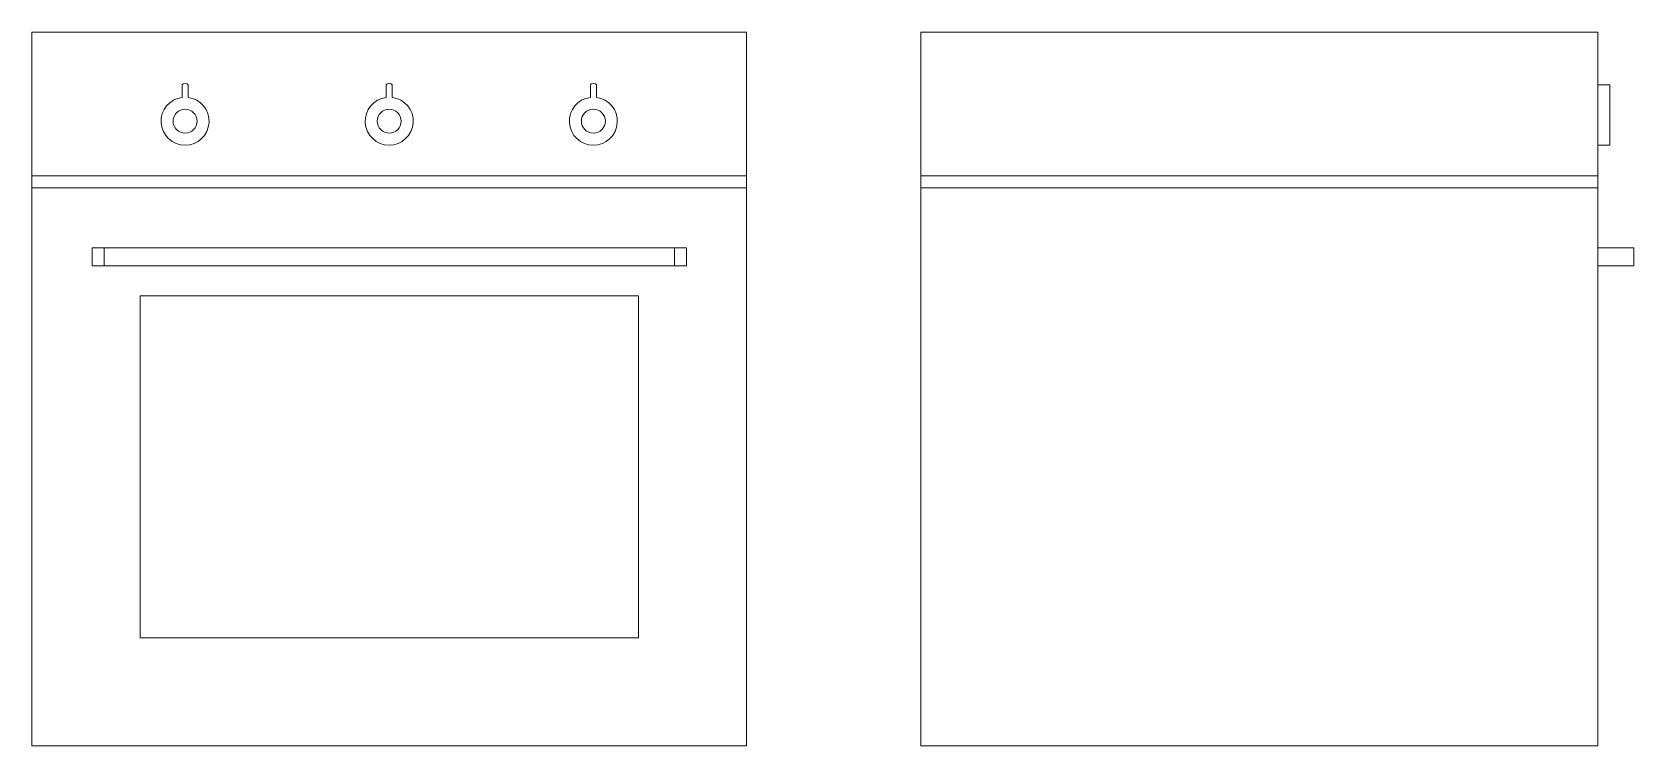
# Model space of a CAD drawing. Header units: millimetres. Extents: x 2429 to 2562, y 1554 to 1614.
import ezdxf

# ---------------------------------------------------------------- set-up
doc = ezdxf.new("R2010")
doc.units = ezdxf.units.MM
doc.layers.add('A-FURN', color=8, linetype='Continuous', lineweight=18)

msp = doc.modelspace()

# ---------------------------------------------------------------- linework, layer by layer
at = {"layer": 'A-FURN'}
for p, q in [((2441.2, 1609.23), (2441.2, 1608.2)), ((2441.7, 1608.2), (2441.7, 1609.23)), ((2458.2, 1609.23), (2458.2, 1608.2)), ((2458.7, 1608.2), (2458.7, 1609.23)), ((2475.2, 1609.23), (2475.2, 1608.2)), ((2475.7, 1608.2), (2475.7, 1609.23)), ((2433.7, 1595.64), (2483.2, 1595.64)), ((2434.7, 1594.14), (2434.7, 1595.64)), ((2482.2, 1594.14), (2482.2, 1595.64)), ((2562.11, 1595.64), (2559.11, 1595.64)), ((2433.7, 1594.14), (2434.7, 1594.14)), ((2483.2, 1594.14), (2482.2, 1594.14)), ((2437.7, 1591.64), (2479.2, 1591.64)), ((2437.7, 1591.64), (2437.7, 1563.14))]:
    msp.add_line(p, q, dxfattribs=at)
for points in [[(2428.7, 1613.64), (2488.2, 1613.64), (2488.2, 1554.14), (2428.7, 1554.14), (2428.7, 1613.64)], [(2488.2, 1613.64), (2488.2, 1601.64), (2428.7, 1601.64), (2428.7, 1600.64), (2488.2, 1600.64)], [(2502.71, 1613.64), (2502.71, 1554.14)], [(2502.71, 1613.64), (2559.11, 1613.64), (2559.11, 1554.14)], [(2559.11, 1609.23), (2560.11, 1609.23)], [(2559.11, 1604.21), (2560.11, 1604.21), (2560.11, 1609.23)], [(2559.11, 1604.21), (2560.11, 1604.21)], [(2502.71, 1601.64), (2559.11, 1601.64)], [(2502.71, 1600.64), (2559.11, 1600.64)], [(2433.7, 1595.64), (2433.7, 1594.14), (2483.2, 1594.14)], [(2483.2, 1595.64), (2483.2, 1594.14)], [(2559.11, 1594.14), (2562.11, 1594.14), (2562.11, 1595.64)], [(2479.2, 1591.64), (2479.2, 1563.14)], [(2479.2, 1563.14), (2437.7, 1563.14)], [(2502.71, 1554.14), (2559.11, 1554.14)]]:
    msp.add_lwpolyline(points, dxfattribs=at)
for centre in [(2441.45, 1606.21), (2458.45, 1606.21), (2475.45, 1606.21)]:
    msp.add_circle(centre, 1, dxfattribs=at)
for centre in [(2441.45, 1606.21), (2458.45, 1606.21), (2475.45, 1606.21)]:
    msp.add_arc(centre, 2, 97.1808, 82.8192, dxfattribs=at)
for points in [[(2441.7, 1609.23), (2441.7, 1609.39), (2441.2, 1609.39), (2441.2, 1609.23)], [(2458.7, 1609.23), (2458.7, 1609.39), (2458.2, 1609.39), (2458.2, 1609.23)], [(2475.7, 1609.23), (2475.7, 1609.39), (2475.2, 1609.39), (2475.2, 1609.23)]]:
    msp.add_open_spline(points, degree=3, dxfattribs=at)

doc.saveas('drawing.dxf')
